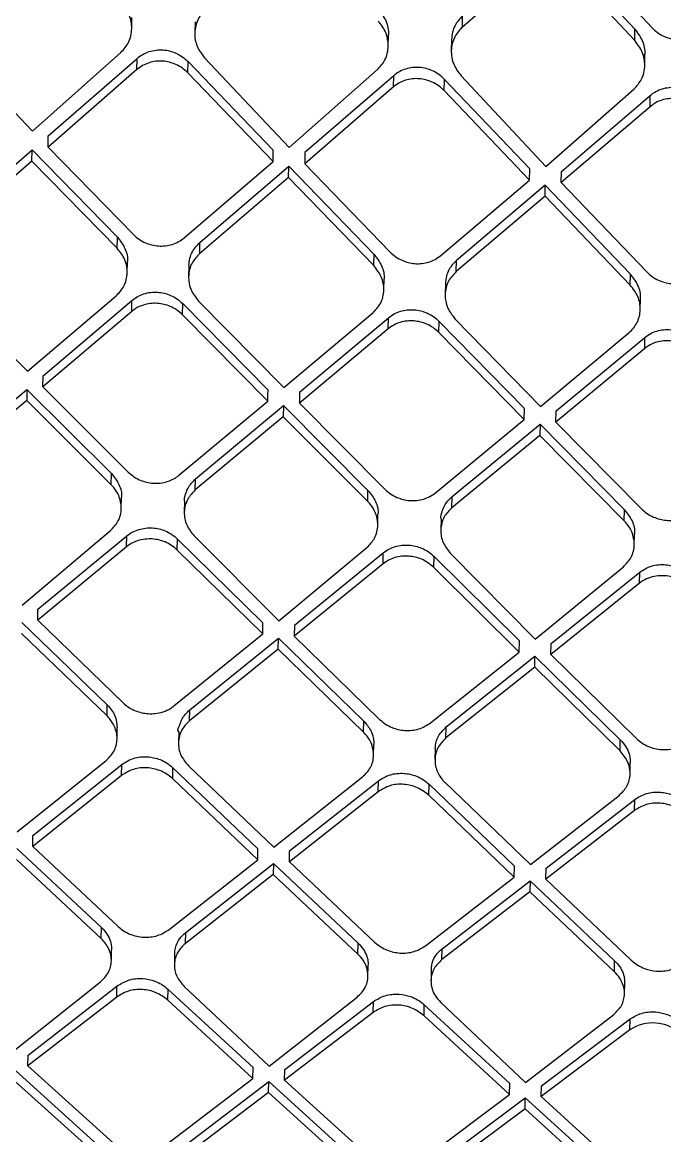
# Model space of a CAD drawing. Extents: x 939 to 1039, y 781 to 934.
# Drawn here: x 966.036 to 966.929, y 880.54 to 882.088 of the extents above; entities that cross this region are included whole.
import ezdxf

# ---------------------------------------------------------------- set-up
doc = ezdxf.new("R2010")
doc.units = 0
doc.header["$MEASUREMENT"] = 0
doc.layers.add('1', color=4, linetype='Continuous')

# ---------------------------------------------------------------- blocks, each defined once
blk = doc.blocks.new('Envoy')
at = {"layer": '1', "color": 3, "linetype": 'Continuous', "lineweight": 25}
for p, q in [((28.2336, 82.9042), (28.1164, 83.0298)), ((28.1385, 83.0337), (28.2569, 82.9066)), ((28.116, 83.014), (27.9937, 82.907)), ((28.2333, 82.8884), (28.116, 83.014)), ((27.5341, 82.9045), (27.5345, 82.9202)), ((27.6221, 82.9146), (27.6218, 82.8989)), ((27.9937, 82.907), (27.994, 82.9227)), ((28.2333, 82.8884), (28.2336, 82.9042)), ((27.2787, 82.8861), (27.3964, 82.7624)), ((27.8907, 82.8805), (27.891, 82.8962)), ((27.9787, 82.8898), (27.9783, 82.8741)), ((27.3964, 82.7624), (27.5191, 82.8719)), ((28.2472, 82.8532), (28.2475, 82.869)), ((27.4182, 82.7559), (27.5418, 82.8636)), ((27.5414, 82.848), (27.5418, 82.8636)), ((27.612, 82.8434), (27.6124, 82.8591)), ((27.6124, 82.8591), (27.7309, 82.7359)), ((27.6353, 82.8644), (27.7529, 82.7396)), ((27.5414, 82.848), (27.4179, 82.7403)), ((27.7305, 82.7202), (27.612, 82.8434)), ((27.7529, 82.7396), (27.8757, 82.848)), ((27.8983, 82.8395), (27.7748, 82.7328)), ((27.898, 82.8238), (27.8983, 82.8395)), ((27.9919, 82.8395), (28.1095, 82.7134)), ((27.898, 82.8238), (27.7745, 82.7172)), ((27.9686, 82.8187), (27.9689, 82.8343)), ((28.0874, 82.7099), (27.9689, 82.8344)), ((28.087, 82.6943), (27.9686, 82.8187)), ((28.1095, 82.7134), (28.2322, 82.8208)), ((28.1313, 82.7065), (28.2548, 82.8121)), ((28.2545, 82.7964), (28.2548, 82.8121)), ((28.2545, 82.7964), (28.131, 82.6909)), ((27.4179, 82.7403), (27.4182, 82.7559)), ((27.2723, 82.6293), (27.3958, 82.7364)), ((27.3954, 82.7208), (27.3958, 82.7363)), ((27.3958, 82.7364), (27.5143, 82.615)), ((27.4179, 82.7403), (27.5364, 82.6187)), ((27.7305, 82.7202), (27.7309, 82.7359)), ((27.7748, 82.7328), (27.7745, 82.7172)), ((27.3954, 82.7208), (27.2719, 82.6138)), ((27.514, 82.5995), (27.3954, 82.7208)), ((27.607, 82.6142), (27.7305, 82.7202)), ((27.6289, 82.6077), (27.7524, 82.7135)), ((27.752, 82.6979), (27.7524, 82.7135)), ((27.7524, 82.7135), (27.8709, 82.5911)), ((27.7745, 82.7172), (27.893, 82.5946)), ((27.752, 82.6979), (27.6286, 82.5921)), ((27.8705, 82.5755), (27.752, 82.6979)), ((28.087, 82.6943), (28.0874, 82.7099)), ((28.131, 82.6909), (28.1313, 82.7065)), ((27.9636, 82.5894), (28.087, 82.6943)), ((28.1089, 82.6874), (27.9854, 82.5827)), ((28.1086, 82.6718), (28.1089, 82.6874)), ((28.2274, 82.5638), (28.1089, 82.6874)), ((28.131, 82.6909), (28.2494, 82.5671)), ((28.1086, 82.6718), (27.9851, 82.5671)), ((28.227, 82.5483), (28.1086, 82.6718)), ((27.514, 82.5995), (27.5143, 82.615)), ((27.6286, 82.5921), (27.6289, 82.6077)), ((27.8705, 82.5755), (27.8709, 82.5911)), ((27.5279, 82.5655), (27.5282, 82.581)), ((27.6135, 82.5756), (27.6132, 82.56)), ((27.9851, 82.5671), (27.9854, 82.5827)), ((28.227, 82.5483), (28.2274, 82.5638)), ((27.2705, 82.5477), (27.3891, 82.4285)), ((27.8844, 82.5415), (27.8848, 82.557)), ((27.9701, 82.5507), (27.9698, 82.5352)), ((27.3891, 82.4285), (27.5125, 82.5334)), ((28.2409, 82.5141), (28.2413, 82.5296)), ((27.4109, 82.4223), (27.5344, 82.5271)), ((27.5341, 82.5116), (27.5344, 82.5271)), ((27.6047, 82.5071), (27.605, 82.5226)), ((27.605, 82.5226), (27.7236, 82.4025)), ((27.6271, 82.5261), (27.7457, 82.4058)), ((27.5341, 82.5116), (27.4106, 82.4069)), ((27.7232, 82.3871), (27.6047, 82.5071)), ((27.7457, 82.4058), (27.8691, 82.5096)), ((27.7675, 82.3995), (27.891, 82.503)), ((27.8906, 82.4875), (27.891, 82.503)), ((27.9612, 82.4824), (27.9616, 82.4979)), ((27.9616, 82.4979), (28.0801, 82.3768)), ((27.9836, 82.5012), (28.1022, 82.3798)), ((27.8906, 82.4875), (27.7672, 82.3841)), ((28.0798, 82.3613), (27.9612, 82.4824)), ((28.1022, 82.3798), (28.2256, 82.4823)), ((28.124, 82.3734), (28.2474, 82.4756)), ((28.2471, 82.4601), (28.2474, 82.4756)), ((28.2471, 82.4601), (28.1237, 82.3579)), ((27.4106, 82.4069), (27.4109, 82.4223)), ((27.4106, 82.4069), (27.5292, 82.2885)), ((27.2662, 82.3003), (27.3885, 82.4034)), ((27.3885, 82.4034), (27.3882, 82.3879)), ((27.3885, 82.4034), (27.506, 82.2863)), ((27.7675, 82.3995), (27.7672, 82.3841)), ((27.3882, 82.3879), (27.2659, 82.2849)), ((27.5056, 82.2709), (27.3882, 82.3879)), ((27.5998, 82.284), (27.7232, 82.3871)), ((27.6229, 82.279), (27.7451, 82.3808)), ((27.7451, 82.3808), (27.7448, 82.3653)), ((27.7451, 82.3808), (27.8625, 82.2628)), ((27.7672, 82.3841), (27.8857, 82.2647)), ((28.0798, 82.3613), (28.0801, 82.3768)), ((28.1237, 82.3579), (28.124, 82.3734)), ((27.7448, 82.3653), (27.6225, 82.2636)), ((27.8622, 82.2474), (27.7448, 82.3653)), ((27.9564, 82.2596), (28.0798, 82.3613)), ((28.1237, 82.3579), (28.2422, 82.2376)), ((27.9794, 82.2544), (28.1016, 82.3549)), ((28.1016, 82.3548), (28.1013, 82.3394)), ((28.1016, 82.3549), (28.219, 82.2359)), ((28.1013, 82.3394), (27.9791, 82.2389)), ((28.2187, 82.2205), (28.1013, 82.3394)), ((27.5056, 82.2709), (27.506, 82.2863)), ((27.6225, 82.2636), (27.6229, 82.279)), ((27.5195, 82.2379), (27.5199, 82.2533)), ((27.8622, 82.2474), (27.8625, 82.2628)), ((27.9791, 82.2389), (27.9794, 82.2544)), ((27.6075, 82.2478), (27.6072, 82.2324)), ((28.2187, 82.2205), (28.219, 82.2359)), ((27.8761, 82.2143), (27.8764, 82.2297)), ((27.9641, 82.2234), (27.9638, 82.2079)), ((27.382, 82.1036), (27.5046, 82.207)), ((28.2326, 82.1873), (28.2329, 82.2027)), ((27.4038, 82.0979), (27.5272, 82.1997)), ((27.5269, 82.1843), (27.5272, 82.1997)), ((27.5975, 82.1799), (27.5979, 82.1953)), ((27.5979, 82.1953), (27.7165, 82.0787)), ((27.6208, 82.1997), (27.7386, 82.0815)), ((27.5269, 82.1843), (27.4035, 82.0826)), ((27.7162, 82.0633), (27.5975, 82.1799)), ((27.7386, 82.0815), (27.8611, 82.1836)), ((27.7604, 82.0757), (27.8838, 82.1762)), ((27.8835, 82.1608), (27.8838, 82.1761)), ((27.9773, 82.1752), (28.0951, 82.0562)), ((27.8835, 82.1608), (27.7601, 82.0604)), ((27.9541, 82.1557), (27.9544, 82.1711)), ((27.9544, 82.1711), (28.073, 82.0536)), ((28.0951, 82.0562), (28.2176, 82.1568)), ((28.0727, 82.0382), (27.9541, 82.1557)), ((28.117, 82.0503), (28.2403, 82.1493)), ((28.24, 82.1339), (28.2403, 82.1492)), ((28.24, 82.1339), (28.1166, 82.0349)), ((27.4035, 82.0826), (27.4038, 82.0979)), ((27.3814, 82.0795), (27.5001, 81.9648)), ((27.4035, 82.0826), (27.5222, 81.9676)), ((27.4998, 81.9495), (27.3811, 82.0642)), ((27.5928, 81.9633), (27.7162, 82.0633)), ((27.7604, 82.0757), (27.7601, 82.0604)), ((27.6147, 81.9578), (27.738, 82.0576)), ((27.7377, 82.0422), (27.738, 82.0575)), ((27.738, 82.0576), (27.8567, 81.942)), ((27.7601, 82.0604), (27.8787, 81.9446)), ((28.0727, 82.0382), (28.073, 82.0536)), ((28.1166, 82.0349), (28.117, 82.0503)), ((27.7377, 82.0422), (27.6143, 81.9425)), ((27.8563, 81.9267), (27.7377, 82.0422)), ((27.9494, 81.9397), (28.0727, 82.0382)), ((27.9712, 81.934), (28.0946, 82.0323)), ((28.0942, 82.017), (28.0946, 82.0323)), ((28.0946, 82.0323), (28.2132, 81.9161)), ((28.1166, 82.0349), (28.2353, 81.9184)), ((28.0942, 82.017), (27.9709, 81.9187)), ((28.2129, 81.9008), (28.0942, 82.017)), ((27.4998, 81.9495), (27.5001, 81.9648)), ((27.6143, 81.9425), (27.6147, 81.9578)), ((27.8563, 81.9267), (27.8567, 81.942)), ((27.5137, 81.9174), (27.514, 81.9327)), ((27.5994, 81.9275), (27.599, 81.9122)), ((27.9709, 81.9187), (27.9712, 81.934)), ((27.8703, 81.8946), (27.8706, 81.9099)), ((28.2129, 81.9008), (28.2132, 81.9161)), ((27.956, 81.904), (27.9556, 81.8887)), ((27.3751, 81.7881), (27.4984, 81.8872)), ((27.3969, 81.783), (27.5203, 81.8818)), ((27.52, 81.8665), (27.5203, 81.8818)), ((27.5909, 81.8776), (27.5906, 81.8623)), ((27.5909, 81.8776), (27.7096, 81.7646)), ((27.613, 81.8802), (27.7317, 81.767)), ((28.2268, 81.8687), (28.2271, 81.8841)), ((27.52, 81.8665), (27.3966, 81.7678)), ((27.7093, 81.7493), (27.5906, 81.8623)), ((27.7317, 81.767), (27.855, 81.8646)), ((27.7536, 81.7618), (27.8769, 81.8592)), ((27.8765, 81.8439), (27.8769, 81.8591)), ((27.9472, 81.839), (27.9475, 81.8543)), ((27.9475, 81.8543), (28.0662, 81.7406)), ((27.9696, 81.8567), (28.0882, 81.7428)), ((27.8765, 81.8439), (27.7532, 81.7465)), ((28.0659, 81.7254), (27.9472, 81.839)), ((28.0882, 81.7428), (28.2115, 81.8389)), ((28.1101, 81.7375), (28.2334, 81.8333)), ((28.2331, 81.818), (28.2334, 81.8333)), ((28.2331, 81.818), (28.1098, 81.7222)), ((27.3966, 81.7678), (27.3969, 81.783)), ((27.3746, 81.7651), (27.4922, 81.6551)), ((27.3966, 81.7678), (27.5154, 81.6564)), ((27.7093, 81.7493), (27.7096, 81.7646)), ((27.7532, 81.7465), (27.7536, 81.7618)), ((27.4918, 81.6399), (27.3742, 81.7499)), ((27.586, 81.6523), (27.7093, 81.7493)), ((27.6091, 81.6483), (27.7312, 81.7442)), ((27.7312, 81.7441), (27.7308, 81.7289)), ((27.7312, 81.7442), (27.8488, 81.6335)), ((27.7532, 81.7465), (27.872, 81.6346)), ((28.0659, 81.7254), (28.0662, 81.7406)), ((27.7308, 81.7289), (27.6087, 81.6331)), ((27.8484, 81.6183), (27.7308, 81.7289)), ((27.9426, 81.6299), (28.0659, 81.7254)), ((28.1098, 81.7222), (28.1101, 81.7375)), ((27.9657, 81.6258), (28.0877, 81.7201)), ((28.0877, 81.7201), (28.0874, 81.7049)), ((28.0877, 81.7201), (28.2053, 81.609)), ((28.1098, 81.7222), (28.2285, 81.6097)), ((28.0874, 81.7049), (27.9653, 81.6106)), ((28.205, 81.5938), (28.0874, 81.7049)), ((27.4918, 81.6399), (27.4922, 81.6551)), ((27.6087, 81.6331), (27.6091, 81.6483)), ((27.8484, 81.6183), (27.8488, 81.6335)), ((27.5058, 81.6088), (27.5061, 81.6242)), ((27.5938, 81.6189), (27.5935, 81.6038)), ((27.9653, 81.6106), (27.9657, 81.6258)), ((27.8624, 81.5873), (27.8627, 81.6026)), ((28.205, 81.5938), (28.2053, 81.609)), ((27.9504, 81.5966), (27.9501, 81.5815)), ((27.3684, 81.4824), (27.4908, 81.5798)), ((27.3903, 81.4779), (27.5135, 81.5737)), ((27.5132, 81.5585), (27.5135, 81.5737)), ((27.5842, 81.5697), (27.5839, 81.5545)), ((27.5842, 81.5697), (27.703, 81.4606)), ((27.6071, 81.5732), (27.725, 81.4626)), ((28.219, 81.5628), (28.2193, 81.5781)), ((27.5132, 81.5585), (27.3899, 81.4628)), ((27.7026, 81.4454), (27.5839, 81.5545)), ((27.725, 81.4626), (27.8475, 81.5585)), ((27.7469, 81.458), (27.8702, 81.5523)), ((27.8698, 81.5372), (27.8702, 81.5523)), ((27.8698, 81.5372), (27.7466, 81.4428)), ((27.9405, 81.5326), (27.9408, 81.5478)), ((27.9408, 81.5478), (28.0596, 81.4383)), ((27.9637, 81.5509), (28.0816, 81.4399)), ((28.0592, 81.4231), (27.9405, 81.5326)), ((28.0816, 81.4399), (28.204, 81.5343)), ((28.1035, 81.4353), (28.2267, 81.5281)), ((28.2264, 81.5128), (28.2267, 81.528)), ((28.2264, 81.5128), (28.1032, 81.4201)), ((27.3899, 81.4628), (27.3903, 81.4779)), ((27.3679, 81.4606), (27.4867, 81.3533)), ((27.3899, 81.4628), (27.5088, 81.3553)), ((27.7026, 81.4454), (27.703, 81.4606)), ((27.4864, 81.3382), (27.3676, 81.4454)), ((27.5794, 81.3514), (27.7026, 81.4454)), ((27.7466, 81.4428), (27.7469, 81.458)), ((27.6013, 81.3472), (27.7245, 81.4409)), ((27.7242, 81.4258), (27.7245, 81.4409)), ((27.7245, 81.4409), (27.8434, 81.3333)), ((27.7466, 81.4428), (27.8654, 81.3349)), ((28.0592, 81.4231), (28.0596, 81.4382)), ((28.1032, 81.4201), (28.1035, 81.4353)), ((27.7242, 81.4258), (27.601, 81.332)), ((27.843, 81.3182), (27.7242, 81.4258)), ((27.936, 81.3306), (28.0592, 81.4231)), ((27.958, 81.3263), (28.0812, 81.4185)), ((28.0808, 81.4033), (28.0811, 81.4185)), ((28.0811, 81.4185), (28.2, 81.3106)), ((28.1032, 81.4201), (28.222, 81.3119)), ((28.0808, 81.4033), (27.9576, 81.3111)), ((28.1996, 81.2954), (28.0808, 81.4033))]:
    blk.add_line(p, q, dxfattribs=at)
at = {"layer": '1', "color": 3, "linetype": 'Continuous', "lineweight": 25, "flags": 128}
blk.add_lwpolyline([(27.7232, 82.3871), (27.7234, 82.3957), (27.7236, 82.4025)], dxfattribs=at)
at = {"layer": '1', "color": 3, "linetype": 'Continuous', "lineweight": 25}
blk.add_arc((28.2584, 81.4652), 0.0574, 47.7411, 123.8888, dxfattribs=at)
for points, knots in [([(27.5191, 82.8719), (27.5231, 82.8763), (27.5292, 82.8832), (27.5333, 82.895), (27.5348, 82.9077), (27.5321, 82.9239), (27.5242, 82.9342), (27.5202, 82.9394)], [0, 0, 0, 0, 0.234453, 0.363896, 0.501319, 0.75077, 1, 1, 1, 1]), ([(27.6371, 82.9319), (27.6331, 82.9275), (27.6269, 82.9207), (27.6227, 82.9089), (27.621, 82.8962), (27.6236, 82.88), (27.6314, 82.8696), (27.6353, 82.8644)], [0, 0, 0, 0, 0.23328, 0.363073, 0.501448, 0.750851, 1, 1, 1, 1]), ([(27.8771, 82.9312), (27.8812, 82.926), (27.8877, 82.9175), (27.8905, 82.905), (27.8913, 82.8986), (27.891, 82.8963), (27.891, 82.8962)], [0, 0, 0, 0, 0.496775, 0.808532, 0.993878, 1, 1, 1, 1]), ([(27.8757, 82.848), (27.8796, 82.8523), (27.8857, 82.859), (27.8898, 82.8708), (27.8909, 82.8797), (27.8903, 82.8894), (27.8873, 82.9018), (27.8808, 82.9103), (27.8768, 82.9155)], [0, 0, 0, 0, 0.228652, 0.359387, 0.500911, 0.588017, 0.750943, 1, 1, 1, 1]), ([(27.994, 82.9227), (27.9901, 82.9185), (27.984, 82.9117), (27.9796, 82.9), (27.979, 82.8933), (27.9787, 82.8898)], [0, 0, 0, 0, 0.455306, 0.717406, 1, 1, 1, 1]), ([(27.9937, 82.907), (27.9898, 82.9027), (27.9836, 82.896), (27.9793, 82.8842), (27.9781, 82.8754), (27.9786, 82.8657), (27.9815, 82.8533), (27.988, 82.8447), (27.9919, 82.8395)], [0, 0, 0, 0, 0.227616, 0.358634, 0.500981, 0.585529, 0.750981, 1, 1, 1, 1]), ([(28.2475, 82.869), (28.2475, 82.8692), (28.2483, 82.8755), (28.2452, 82.8886), (28.2375, 82.899), (28.2337, 82.9042)], [0, 0, 0, 0, 0.015634, 0.507702, 1, 1, 1, 1]), ([(28.2569, 82.9066), (28.2594, 82.9042), (28.2644, 82.8994), (28.2759, 82.8928), (28.2886, 82.8893), (28.3013, 82.8894), (28.3109, 82.8914), (28.3199, 82.8951), (28.325, 82.8989), (28.3275, 82.9008)], [0, 0, 0, 0, 0.136879, 0.265634, 0.498425, 0.62385, 0.748961, 0.874206, 1, 1, 1, 1]), ([(28.2322, 82.8208), (28.2361, 82.8251), (28.2422, 82.8319), (28.2463, 82.8437), (28.2479, 82.8564), (28.2451, 82.8728), (28.2372, 82.8832), (28.2333, 82.8884)], [0, 0, 0, 0, 0.230509, 0.360929, 0.501358, 0.750568, 1, 1, 1, 1]), ([(27.5417, 82.8636), (27.5443, 82.8656), (27.5494, 82.8695), (27.5584, 82.8733), (27.5679, 82.8754), (27.5806, 82.8758), (27.5933, 82.8725), (27.6048, 82.8661), (27.6098, 82.8615), (27.6124, 82.8591)], [0, 0, 0, 0, 0.12793, 0.253895, 0.378184, 0.501227, 0.735368, 0.863918, 1, 1, 1, 1]), ([(27.612, 82.8434), (27.6095, 82.8458), (27.6045, 82.8505), (27.5929, 82.8568), (27.5802, 82.8601), (27.5675, 82.8598), (27.558, 82.8577), (27.549, 82.8538), (27.544, 82.8499), (27.5414, 82.848)], [0, 0, 0, 0, 0.136175, 0.264801, 0.49911, 0.621773, 0.746097, 0.872072, 1, 1, 1, 1]), ([(27.9689, 82.8344), (27.9663, 82.8368), (27.9613, 82.8415), (27.9498, 82.8479), (27.9372, 82.8513), (27.9245, 82.8511), (27.9149, 82.8491), (27.9059, 82.8453), (27.9008, 82.8415), (27.8983, 82.8395)], [0, 0, 0, 0, 0.137189, 0.266053, 0.498499, 0.622501, 0.747049, 0.872782, 1, 1, 1, 1]), ([(27.9686, 82.8187), (27.966, 82.8211), (27.961, 82.8258), (27.9495, 82.8322), (27.9368, 82.8356), (27.9241, 82.8354), (27.9146, 82.8334), (27.9056, 82.8297), (27.9005, 82.8258), (27.898, 82.8238)], [0, 0, 0, 0, 0.137331, 0.266333, 0.499164, 0.622479, 0.747089, 0.872809, 1, 1, 1, 1]), ([(28.2548, 82.8121), (28.2573, 82.8141), (28.2624, 82.8179), (28.2713, 82.8215), (28.2809, 82.8235), (28.2936, 82.8236), (28.3062, 82.8201), (28.3177, 82.8136), (28.3228, 82.8088), (28.3254, 82.8063)], [0, 0, 0, 0, 0.126279, 0.251522, 0.376124, 0.500535, 0.731889, 0.861404, 1, 1, 1, 1]), ([(28.3251, 82.7906), (28.3224, 82.7931), (28.3174, 82.7979), (28.3059, 82.8044), (28.2933, 82.8079), (28.2806, 82.8078), (28.271, 82.8058), (28.262, 82.8022), (28.257, 82.7983), (28.2545, 82.7964)], [0, 0, 0, 0, 0.138558, 0.268042, 0.499437, 0.623314, 0.748112, 0.873571, 1, 1, 1, 1]), ([(27.5143, 82.615), (27.5182, 82.6099), (27.5259, 82.5998), (27.529, 82.5871), (27.5282, 82.5811), (27.5282, 82.581)], [0, 0, 0, 0, 0.497204, 0.993814, 1, 1, 1, 1]), ([(27.5364, 82.6187), (27.539, 82.6163), (27.544, 82.6118), (27.5555, 82.6056), (27.5682, 82.6024), (27.581, 82.6027), (27.5905, 82.6047), (27.5995, 82.6085), (27.6045, 82.6123), (27.607, 82.6142)], [0, 0, 0, 0, 0.135283, 0.263585, 0.498704, 0.623222, 0.748112, 0.87362, 1, 1, 1, 1]), ([(27.6136, 82.5756), (27.6139, 82.579), (27.6145, 82.5855), (27.6189, 82.597), (27.625, 82.6035), (27.6289, 82.6077)], [0, 0, 0, 0, 0.282986, 0.546637, 1, 1, 1, 1]), ([(27.5125, 82.5334), (27.5165, 82.5376), (27.5227, 82.5442), (27.5269, 82.5558), (27.5281, 82.5644), (27.5276, 82.5739), (27.5246, 82.586), (27.518, 82.5944), (27.514, 82.5995)], [0, 0, 0, 0, 0.229184, 0.359763, 0.500819, 0.587524, 0.750855, 1, 1, 1, 1]), ([(27.6286, 82.5921), (27.6246, 82.588), (27.6184, 82.5814), (27.6142, 82.5699), (27.6132, 82.5626), (27.6132, 82.5573), (27.6136, 82.5512), (27.6164, 82.5397), (27.6231, 82.5312), (27.6271, 82.5261)], [0, 0, 0, 0, 0.227475, 0.358514, 0.500867, 0.528135, 0.57896, 0.750899, 1, 1, 1, 1]), ([(27.8709, 82.5911), (27.8747, 82.586), (27.8825, 82.5758), (27.8856, 82.5631), (27.8848, 82.5571), (27.8847, 82.557)], [0, 0, 0, 0, 0.497924, 0.994601, 1, 1, 1, 1]), ([(27.893, 82.5946), (27.8955, 82.5922), (27.9006, 82.5876), (27.9121, 82.5812), (27.9248, 82.5779), (27.9376, 82.5781), (27.9471, 82.5801), (27.9561, 82.5838), (27.9611, 82.5875), (27.9636, 82.5894)], [0, 0, 0, 0, 0.136557, 0.265252, 0.498657, 0.624115, 0.749295, 0.874487, 1, 1, 1, 1]), ([(27.8691, 82.5095), (27.8731, 82.5138), (27.8793, 82.5203), (27.8835, 82.5319), (27.8852, 82.5443), (27.8824, 82.5603), (27.8745, 82.5705), (27.8705, 82.5755)], [0, 0, 0, 0, 0.231639, 0.361779, 0.501347, 0.750495, 1, 1, 1, 1]), ([(27.9854, 82.5827), (27.9815, 82.5785), (27.9753, 82.572), (27.971, 82.5605), (27.9704, 82.554), (27.9701, 82.5507)], [0, 0, 0, 0, 0.461976, 0.724221, 1, 1, 1, 1]), ([(27.9851, 82.5671), (27.9811, 82.563), (27.9749, 82.5564), (27.9707, 82.5449), (27.969, 82.5324), (27.9718, 82.5164), (27.9797, 82.5062), (27.9836, 82.5012)], [0, 0, 0, 0, 0.230038, 0.360615, 0.501381, 0.750557, 1, 1, 1, 1]), ([(28.2412, 82.5296), (28.2412, 82.5297), (28.2421, 82.5358), (28.2389, 82.5485), (28.2312, 82.5587), (28.2274, 82.5638)], [0, 0, 0, 0, 0.008324, 0.503217, 1, 1, 1, 1]), ([(28.2494, 82.5671), (28.2521, 82.5646), (28.2571, 82.5599), (28.2686, 82.5536), (28.2813, 82.5501), (28.294, 82.5502), (28.3036, 82.5521), (28.3126, 82.5557), (28.3176, 82.5594), (28.32, 82.5612)], [0, 0, 0, 0, 0.137922, 0.267122, 0.498761, 0.625072, 0.750517, 0.875411, 1, 1, 1, 1]), ([(28.2256, 82.4823), (28.2296, 82.4865), (28.2359, 82.4931), (28.24, 82.5046), (28.2416, 82.517), (28.2389, 82.5329), (28.231, 82.5431), (28.227, 82.5483)], [0, 0, 0, 0, 0.233455, 0.363137, 0.501269, 0.750343, 1, 1, 1, 1]), ([(27.5344, 82.5271), (27.5369, 82.529), (27.542, 82.5328), (27.5509, 82.5365), (27.5604, 82.5385), (27.5731, 82.5389), (27.5858, 82.5357), (27.5974, 82.5295), (27.6024, 82.525), (27.605, 82.5226)], [0, 0, 0, 0, 0.127084, 0.252743, 0.377183, 0.500814, 0.734144, 0.863076, 1, 1, 1, 1]), ([(27.6047, 82.5071), (27.6021, 82.5094), (27.597, 82.514), (27.5855, 82.5202), (27.5727, 82.5233), (27.56, 82.523), (27.5494, 82.5207), (27.5406, 82.5169), (27.5357, 82.5129), (27.5341, 82.5116)], [0, 0, 0, 0, 0.136957, 0.26593, 0.499355, 0.624598, 0.749369, 0.91507, 1, 1, 1, 1]), ([(27.8909, 82.503), (27.8935, 82.5049), (27.8985, 82.5086), (27.9074, 82.5123), (27.917, 82.5142), (27.9296, 82.5144), (27.9423, 82.5112), (27.9538, 82.5049), (27.9589, 82.5003), (27.9616, 82.4979)], [0, 0, 0, 0, 0.126138, 0.251466, 0.376202, 0.500627, 0.732, 0.861485, 1, 1, 1, 1]), ([(27.9612, 82.4824), (27.9586, 82.4847), (27.9535, 82.4894), (27.9419, 82.4956), (27.9293, 82.4989), (27.9167, 82.4987), (27.9071, 82.4967), (27.8982, 82.4931), (27.8931, 82.4894), (27.8906, 82.4875)], [0, 0, 0, 0, 0.138522, 0.268017, 0.499392, 0.623432, 0.748288, 0.873725, 1, 1, 1, 1]), ([(28.2474, 82.4756), (28.2499, 82.4775), (28.2549, 82.4811), (28.2639, 82.4847), (28.2734, 82.4866), (28.2861, 82.4866), (28.2987, 82.4833), (28.3102, 82.477), (28.3154, 82.4722), (28.318, 82.4698)], [0, 0, 0, 0, 0.125181, 0.250126, 0.375107, 0.5003, 0.729633, 0.859772, 1, 1, 1, 1]), ([(28.3177, 82.4542), (28.315, 82.4567), (28.3099, 82.4614), (28.2983, 82.4677), (28.2857, 82.4711), (28.2731, 82.471), (28.2625, 82.4689), (28.2537, 82.4653), (28.2488, 82.4614), (28.2471, 82.4601)], [0, 0, 0, 0, 0.140215, 0.270313, 0.499742, 0.625222, 0.74935, 0.915714, 1, 1, 1, 1]), ([(27.506, 82.2863), (27.5098, 82.2814), (27.5175, 82.2716), (27.5207, 82.2593), (27.5199, 82.2534), (27.5198, 82.2533)], [0, 0, 0, 0, 0.495657, 0.990571, 1, 1, 1, 1]), ([(27.5292, 82.2885), (27.5318, 82.2862), (27.5368, 82.2817), (27.5484, 82.2757), (27.5611, 82.2726), (27.5739, 82.2729), (27.5847, 82.2752), (27.5928, 82.2789), (27.5979, 82.2823), (27.5993, 82.2836), (27.5998, 82.284)], [0, 0, 0, 0, 0.135911, 0.26449, 0.498898, 0.625006, 0.74938, 0.92519, 0.975195, 1, 1, 1, 1]), ([(27.5046, 82.207), (27.5085, 82.2111), (27.5146, 82.2175), (27.5187, 82.2287), (27.5203, 82.2408), (27.5175, 82.2544), (27.5113, 82.2646), (27.5072, 82.2693), (27.506, 82.2705), (27.5057, 82.2709), (27.5056, 82.2709)], [0, 0, 0, 0, 0.231645, 0.361561, 0.500669, 0.749555, 0.93132, 0.979857, 0.997633, 1, 1, 1, 1]), ([(27.6076, 82.2478), (27.6076, 82.2478), (27.6069, 82.2511), (27.6089, 82.2575), (27.6127, 82.2686), (27.6189, 82.275), (27.6229, 82.279)], [0, 0, 0, 0, 0.003229, 0.284464, 0.54455, 1, 1, 1, 1]), ([(27.8857, 82.2647), (27.8884, 82.2624), (27.8935, 82.2578), (27.905, 82.2517), (27.9177, 82.2485), (27.9305, 82.2487), (27.94, 82.2506), (27.9489, 82.2542), (27.9539, 82.2578), (27.9564, 82.2596)], [0, 0, 0, 0, 0.137639, 0.266778, 0.498954, 0.625327, 0.750805, 0.875662, 1, 1, 1, 1]), ([(27.6225, 82.2636), (27.6186, 82.2595), (27.6125, 82.2532), (27.6082, 82.242), (27.6065, 82.23), (27.6091, 82.2145), (27.6169, 82.2046), (27.6208, 82.1997)], [0, 0, 0, 0, 0.230216, 0.360703, 0.501156, 0.750445, 1, 1, 1, 1]), ([(27.8625, 82.2628), (27.8664, 82.2579), (27.8741, 82.248), (27.8773, 82.2356), (27.8764, 82.2298), (27.8764, 82.2297)], [0, 0, 0, 0, 0.497591, 0.993893, 1, 1, 1, 1]), ([(27.9641, 82.2234), (27.9641, 82.2234), (27.9635, 82.2266), (27.9654, 82.233), (27.9692, 82.244), (27.9754, 82.2503), (27.9794, 82.2544)], [0, 0, 0, 0, 0.002701, 0.280006, 0.538869, 1, 1, 1, 1]), ([(27.8611, 82.1836), (27.8651, 82.1877), (27.8712, 82.1941), (27.8752, 82.2053), (27.8769, 82.2173), (27.8741, 82.2309), (27.8679, 82.2411), (27.8637, 82.2458), (27.8626, 82.247), (27.8622, 82.2474), (27.8622, 82.2474)], [0, 0, 0, 0, 0.234048, 0.36336, 0.500645, 0.749552, 0.9333, 0.981355, 0.998077, 1, 1, 1, 1]), ([(27.9791, 82.2389), (27.9751, 82.2349), (27.9689, 82.2286), (27.9647, 82.2174), (27.963, 82.2055), (27.9657, 82.19), (27.9734, 82.1802), (27.9773, 82.1752)], [0, 0, 0, 0, 0.232765, 0.362578, 0.501143, 0.750333, 1, 1, 1, 1]), ([(28.219, 82.2359), (28.2229, 82.231), (28.2306, 82.221), (28.2338, 82.2087), (28.2329, 82.2028), (28.2329, 82.2027)], [0, 0, 0, 0, 0.496869, 0.991743, 1, 1, 1, 1]), ([(28.2422, 82.2376), (28.2449, 82.2352), (28.25, 82.2306), (28.2616, 82.2244), (28.2743, 82.2211), (28.2869, 82.2212), (28.2977, 82.2232), (28.3062, 82.227), (28.3113, 82.2303), (28.3127, 82.2316), (28.3128, 82.2318)], [0, 0, 0, 0, 0.139583, 0.269366, 0.498949, 0.625736, 0.749311, 0.925686, 0.990888, 1, 1, 1, 1]), ([(28.2176, 82.1568), (28.2216, 82.161), (28.2278, 82.1673), (28.2318, 82.1785), (28.2333, 82.1904), (28.2306, 82.204), (28.2243, 82.2143), (28.2202, 82.219), (28.2191, 82.2201), (28.2188, 82.2204), (28.2187, 82.2205), (28.2187, 82.2205), (28.2187, 82.2205), (28.2187, 82.2205)], [0, 0, 0, 0, 0.236141, 0.364908, 0.500607, 0.749544, 0.936394, 0.983674, 0.995717, 0.998819, 0.99965, 0.999956, 1, 1, 1, 1]), ([(27.5272, 82.1997), (27.5297, 82.2016), (27.5348, 82.2052), (27.5466, 82.21), (27.5626, 82.2119), (27.5785, 82.2081), (27.5901, 82.2021), (27.5952, 82.1976), (27.5979, 82.1953)], [0, 0, 0, 0, 0.126354, 0.2519, 0.500011, 0.731971, 0.861569, 1, 1, 1, 1]), ([(27.5975, 82.1799), (27.5949, 82.1823), (27.5898, 82.1867), (27.5782, 82.1927), (27.5654, 82.1958), (27.5523, 82.1954), (27.5416, 82.193), (27.533, 82.1892), (27.5285, 82.1856), (27.5269, 82.1844)], [0, 0, 0, 0, 0.138285, 0.26777, 0.499724, 0.62498, 0.769078, 0.920224, 1, 1, 1, 1]), ([(27.8838, 82.1762), (27.8863, 82.178), (27.8913, 82.1816), (27.9002, 82.1851), (27.9097, 82.187), (27.9223, 82.1872), (27.9349, 82.1841), (27.9466, 82.178), (27.9517, 82.1735), (27.9544, 82.1711)], [0, 0, 0, 0, 0.125042, 0.249946, 0.374914, 0.500068, 0.729229, 0.85949, 1, 1, 1, 1]), ([(27.9541, 82.1557), (27.9514, 82.1581), (27.9462, 82.1626), (27.9346, 82.1687), (27.922, 82.1718), (27.9094, 82.1716), (27.8999, 82.1697), (27.891, 82.1662), (27.886, 82.1626), (27.8835, 82.1608)], [0, 0, 0, 0, 0.140438, 0.270635, 0.499545, 0.624461, 0.749602, 0.87474, 1, 1, 1, 1]), ([(28.2403, 82.1493), (28.2455, 82.1526), (28.2534, 82.1575), (28.2662, 82.1598), (28.2787, 82.1599), (28.2913, 82.1567), (28.3029, 82.1506), (28.3082, 82.146), (28.3109, 82.1435)], [0, 0, 0, 0, 0.247364, 0.372762, 0.499013, 0.725333, 0.856692, 1, 1, 1, 1]), ([(28.3106, 82.1281), (28.3078, 82.1306), (28.3026, 82.1352), (28.2909, 82.1413), (28.2784, 82.1445), (28.2654, 82.1444), (28.2547, 82.1422), (28.246, 82.1386), (28.2415, 82.1351), (28.24, 82.1339)], [0, 0, 0, 0, 0.143009, 0.274108, 0.499804, 0.625481, 0.769249, 0.921198, 1, 1, 1, 1]), ([(27.7162, 82.0633), (27.7162, 82.0662), (27.7163, 82.0713), (27.7164, 82.0764), (27.7165, 82.0786)], [0, 0, 0, 0, 0.56001, 1, 1, 1, 1]), ([(27.5001, 81.9648), (27.5042, 81.9599), (27.5124, 81.9503), (27.5135, 81.9385), (27.514, 81.9327)], [0, 0, 0, 0, 0.500529, 1, 1, 1, 1]), ([(27.5222, 81.9676), (27.5248, 81.9654), (27.5299, 81.961), (27.5415, 81.9551), (27.5542, 81.9522), (27.5675, 81.9525), (27.5781, 81.9549), (27.5868, 81.9586), (27.5913, 81.9621), (27.5928, 81.9633)], [0, 0, 0, 0, 0.137075, 0.266086, 0.499176, 0.625403, 0.770106, 0.921272, 1, 1, 1, 1]), ([(27.5994, 81.9275), (27.5994, 81.9275), (27.597, 81.9299), (27.6014, 81.9372), (27.6041, 81.9475), (27.6105, 81.9538), (27.6147, 81.9578)], [0, 0, 0, 0, 0.000092, 0.278294, 0.537931, 1, 1, 1, 1]), ([(27.4984, 81.8872), (27.5024, 81.8912), (27.5086, 81.8974), (27.5128, 81.9083), (27.5145, 81.92), (27.5117, 81.9334), (27.5054, 81.9434), (27.5013, 81.9479), (27.5002, 81.9491), (27.4999, 81.9494), (27.4998, 81.9495), (27.4998, 81.9495)], [0, 0, 0, 0, 0.234791, 0.363866, 0.500441, 0.749333, 0.934432, 0.98222, 0.994859, 0.999395, 1, 1, 1, 1]), ([(27.6143, 81.9425), (27.6104, 81.9385), (27.6042, 81.9323), (27.6, 81.9214), (27.5983, 81.9097), (27.601, 81.8945), (27.609, 81.885), (27.613, 81.8802)], [0, 0, 0, 0, 0.232677, 0.362482, 0.500956, 0.750267, 1, 1, 1, 1]), ([(27.8567, 81.942), (27.8602, 81.938), (27.8661, 81.931), (27.8697, 81.9205), (27.8706, 81.9139), (27.8706, 81.9108), (27.8706, 81.91), (27.8706, 81.9099)], [0, 0, 0, 0, 0.424004, 0.732789, 0.925715, 0.994101, 1, 1, 1, 1]), ([(27.8787, 81.9446), (27.8814, 81.9423), (27.8866, 81.9378), (27.8982, 81.9319), (27.9109, 81.9289), (27.9236, 81.9291), (27.9364, 81.9315), (27.9442, 81.9364), (27.9494, 81.9397)], [0, 0, 0, 0, 0.1397, 0.269686, 0.499796, 0.627566, 0.753652, 1, 1, 1, 1]), ([(27.855, 81.8646), (27.859, 81.8686), (27.8653, 81.8749), (27.8694, 81.8857), (27.871, 81.8973), (27.8691, 81.9067), (27.8663, 81.913), (27.865, 81.9157), (27.8624, 81.9199), (27.8593, 81.9237), (27.8571, 81.9259), (27.8566, 81.9265), (27.8564, 81.9267), (27.8564, 81.9267), (27.8564, 81.9267)], [0, 0, 0, 0, 0.237349, 0.365667, 0.500175, 0.748981, 0.764444, 0.79055, 0.874578, 0.967215, 0.991081, 0.997405, 0.999708, 1, 1, 1, 1]), ([(27.956, 81.904), (27.9562, 81.9071), (27.9568, 81.9131), (27.9611, 81.9239), (27.9673, 81.9301), (27.9712, 81.934)], [0, 0, 0, 0, 0.27339, 0.532286, 1, 1, 1, 1]), ([(27.9709, 81.9187), (27.9669, 81.9147), (27.9607, 81.9085), (27.9566, 81.8977), (27.9549, 81.886), (27.9576, 81.8728), (27.964, 81.8626), (27.9682, 81.858), (27.9694, 81.8568), (27.9696, 81.8567)], [0, 0, 0, 0, 0.235349, 0.36427, 0.500461, 0.749492, 0.929878, 0.992855, 1, 1, 1, 1]), ([(28.2132, 81.9161), (28.216, 81.913), (28.2213, 81.907), (28.2256, 81.8969), (28.2274, 81.8892), (28.227, 81.885), (28.2269, 81.8842)], [0, 0, 0, 0, 0.330352, 0.637597, 0.921647, 1, 1, 1, 1]), ([(28.2353, 81.9184), (28.238, 81.916), (28.2431, 81.9115), (28.2548, 81.9055), (28.2674, 81.9024), (28.281, 81.9025), (28.2917, 81.9048), (28.3002, 81.9085), (28.3044, 81.9117), (28.3059, 81.9128)], [0, 0, 0, 0, 0.14097, 0.268682, 0.501248, 0.625921, 0.787433, 0.924721, 1, 1, 1, 1]), ([(27.5203, 81.8818), (27.5255, 81.8851), (27.536, 81.8917), (27.5556, 81.8936), (27.5713, 81.89), (27.583, 81.8843), (27.5882, 81.8799), (27.5909, 81.8776)], [0, 0, 0, 0, 0.249494, 0.499222, 0.728403, 0.859008, 1, 1, 1, 1]), ([(28.2115, 81.8389), (28.2156, 81.8429), (28.2219, 81.8491), (28.2259, 81.8599), (28.2273, 81.8695), (28.2261, 81.8782), (28.2223, 81.8895), (28.2169, 81.896), (28.2129, 81.9008)], [0, 0, 0, 0, 0.239697, 0.367476, 0.500276, 0.664175, 0.750256, 1, 1, 1, 1]), ([(27.5906, 81.8623), (27.5879, 81.8646), (27.5827, 81.869), (27.571, 81.8748), (27.5552, 81.8783), (27.5357, 81.8764), (27.5252, 81.8698), (27.5199, 81.8665)], [0, 0, 0, 0, 0.141044, 0.271657, 0.500802, 0.750092, 1, 1, 1, 1]), ([(27.8769, 81.8592), (27.8821, 81.8624), (27.8899, 81.8673), (27.9027, 81.8696), (27.9151, 81.8699), (27.9277, 81.8669), (27.9394, 81.8612), (27.9447, 81.8567), (27.9475, 81.8543)], [0, 0, 0, 0, 0.247307, 0.373074, 0.499785, 0.724009, 0.855615, 1, 1, 1, 1]), ([(27.9472, 81.839), (27.9421, 81.8429), (27.932, 81.8508), (27.9123, 81.8553), (27.8923, 81.8536), (27.8818, 81.8471), (27.8765, 81.8439)], [0, 0, 0, 0, 0.25005, 0.499975, 0.751534, 1, 1, 1, 1]), ([(28.2334, 81.8333), (28.2385, 81.8365), (28.2463, 81.8413), (28.2591, 81.8435), (28.2714, 81.8437), (28.2839, 81.8407), (28.2957, 81.8349), (28.3011, 81.8303), (28.304, 81.8278)], [0, 0, 0, 0, 0.245065, 0.371123, 0.499183, 0.717303, 0.850682, 1, 1, 1, 1]), ([(28.3037, 81.8125), (28.2986, 81.8165), (28.2886, 81.8244), (28.2719, 81.8283), (28.2588, 81.8282), (28.246, 81.826), (28.2382, 81.8212), (28.2331, 81.818)], [0, 0, 0, 0, 0.249801, 0.499472, 0.627424, 0.753723, 1, 1, 1, 1]), ([(27.4922, 81.6551), (27.495, 81.652), (27.5005, 81.6462), (27.5047, 81.6361), (27.5064, 81.6287), (27.506, 81.6248), (27.5059, 81.6242)], [0, 0, 0, 0, 0.3394, 0.652862, 0.940312, 1, 1, 1, 1]), ([(27.5154, 81.6564), (27.518, 81.6542), (27.5232, 81.6499), (27.5349, 81.6443), (27.5476, 81.6414), (27.5603, 81.6418), (27.5731, 81.6443), (27.5809, 81.6491), (27.586, 81.6523)], [0, 0, 0, 0, 0.139626, 0.269636, 0.499975, 0.62817, 0.754406, 1, 1, 1, 1]), ([(27.5939, 81.6188), (27.5941, 81.6214), (27.5946, 81.6289), (27.5996, 81.6395), (27.6062, 81.6457), (27.6091, 81.6483)], [0, 0, 0, 0, 0.234119, 0.673668, 1, 1, 1, 1]), ([(27.4908, 81.5798), (27.4948, 81.5838), (27.501, 81.5899), (27.5049, 81.6004), (27.5065, 81.6116), (27.5037, 81.6261), (27.4958, 81.6353), (27.4918, 81.6399)], [0, 0, 0, 0, 0.238997, 0.367124, 0.500721, 0.750082, 1, 1, 1, 1]), ([(27.6087, 81.6331), (27.6047, 81.6292), (27.5986, 81.6232), (27.5944, 81.6127), (27.5927, 81.6015), (27.5953, 81.587), (27.6032, 81.5778), (27.6071, 81.5732)], [0, 0, 0, 0, 0.236356, 0.365158, 0.500738, 0.750142, 1, 1, 1, 1]), ([(27.8488, 81.6335), (27.8514, 81.6307), (27.8566, 81.6251), (27.861, 81.6157), (27.8629, 81.6081), (27.8626, 81.6038), (27.8625, 81.6026)], [0, 0, 0, 0, 0.317407, 0.61502, 0.89284, 1, 1, 1, 1]), ([(27.872, 81.6346), (27.8747, 81.6323), (27.8801, 81.6279), (27.8918, 81.6223), (27.9044, 81.6194), (27.917, 81.6197), (27.9297, 81.6221), (27.9375, 81.6268), (27.9426, 81.6299)], [0, 0, 0, 0, 0.144194, 0.27573, 0.500032, 0.629957, 0.75674, 1, 1, 1, 1]), ([(27.8475, 81.5585), (27.8515, 81.5625), (27.8577, 81.5685), (27.8616, 81.579), (27.863, 81.589), (27.8612, 81.5994), (27.8562, 81.61), (27.8512, 81.6154), (27.8484, 81.6183)], [0, 0, 0, 0, 0.241442, 0.368643, 0.49985, 0.697303, 0.835583, 1, 1, 1, 1]), ([(27.9506, 81.5966), (27.9507, 81.5986), (27.9509, 81.6055), (27.9554, 81.6162), (27.9625, 81.6228), (27.9657, 81.6258)], [0, 0, 0, 0, 0.177912, 0.631584, 1, 1, 1, 1]), ([(27.9653, 81.6106), (27.9613, 81.6067), (27.9551, 81.6007), (27.951, 81.5903), (27.9495, 81.5803), (27.9511, 81.5699), (27.956, 81.5593), (27.961, 81.5539), (27.9637, 81.5509)], [0, 0, 0, 0, 0.239151, 0.366939, 0.499885, 0.695515, 0.834258, 1, 1, 1, 1]), ([(28.2053, 81.609), (28.2079, 81.6063), (28.2128, 81.601), (28.2172, 81.5919), (28.2193, 81.5842), (28.2191, 81.5797), (28.219, 81.5781)], [0, 0, 0, 0, 0.301155, 0.587053, 0.857791, 1, 1, 1, 1]), ([(28.2285, 81.6097), (28.2314, 81.6073), (28.237, 81.6027), (28.2488, 81.5972), (28.2613, 81.5943), (28.2737, 81.5945), (28.2864, 81.5968), (28.2941, 81.6014), (28.2991, 81.6044)], [0, 0, 0, 0, 0.151582, 0.285575, 0.500091, 0.631955, 0.759385, 1, 1, 1, 1]), ([(27.5135, 81.5737), (27.5187, 81.5769), (27.5292, 81.5833), (27.5485, 81.5852), (27.5642, 81.5819), (27.576, 81.5764), (27.5814, 81.572), (27.5842, 81.5697)], [0, 0, 0, 0, 0.247259, 0.499005, 0.720601, 0.853163, 1, 1, 1, 1]), ([(28.204, 81.5343), (28.2081, 81.5382), (28.2143, 81.5442), (28.2181, 81.5546), (28.2196, 81.5648), (28.2176, 81.5755), (28.2123, 81.5859), (28.2075, 81.591), (28.205, 81.5938)], [0, 0, 0, 0, 0.244063, 0.370607, 0.499867, 0.713822, 0.847985, 1, 1, 1, 1]), ([(27.5839, 81.5545), (27.5788, 81.5583), (27.5687, 81.5658), (27.5489, 81.57), (27.5289, 81.5681), (27.5184, 81.5617), (27.5132, 81.5585)], [0, 0, 0, 0, 0.250033, 0.500066, 0.751781, 1, 1, 1, 1]), ([(27.8702, 81.5524), (27.8753, 81.5555), (27.883, 81.5602), (27.8957, 81.5625), (27.9079, 81.5628), (27.9203, 81.5602), (27.9322, 81.5548), (27.9378, 81.5502), (27.9408, 81.5478)], [0, 0, 0, 0, 0.24391, 0.370136, 0.498902, 0.709567, 0.844892, 1, 1, 1, 1]), ([(27.9405, 81.5326), (27.9354, 81.5364), (27.9253, 81.5439), (27.9086, 81.5476), (27.8955, 81.5473), (27.8827, 81.545), (27.875, 81.5403), (27.8698, 81.5372)], [0, 0, 0, 0, 0.249792, 0.499467, 0.628073, 0.754594, 1, 1, 1, 1]), ([(28.2267, 81.5281), (28.2318, 81.5311), (28.2395, 81.5357), (28.2522, 81.5379), (28.2639, 81.5381), (28.2759, 81.5356), (28.288, 81.5304), (28.294, 81.5256), (28.2973, 81.5229)], [0, 0, 0, 0, 0.241777, 0.368687, 0.499267, 0.690597, 0.830661, 1, 1, 1, 1])]:
    blk.add_open_spline(points, degree=3, knots=knots, dxfattribs=at)

msp = doc.modelspace()

# ---------------------------------------------------------------- block references
at = {"layer": '1'}
msp.add_blockref('Envoy', (938.6538, 799.1744), dxfattribs=at)

doc.saveas('drawing.dxf')
